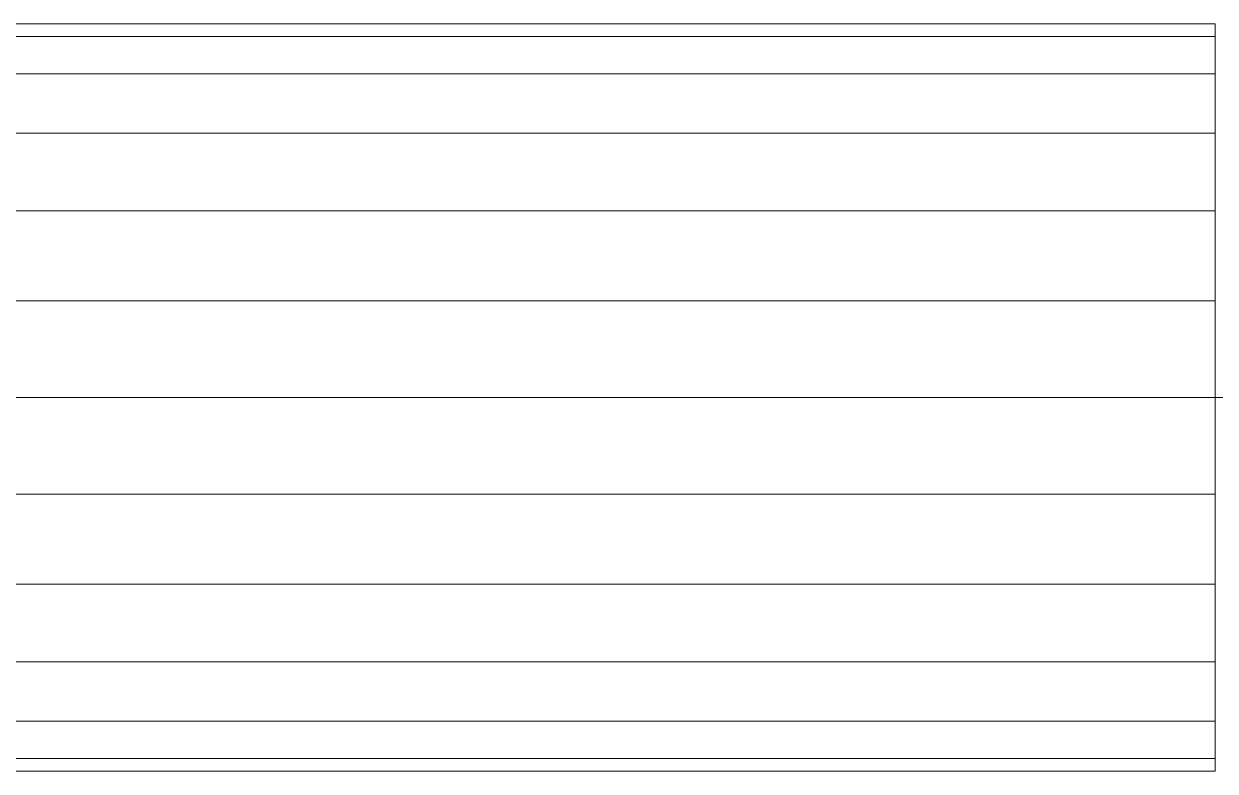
# Model space of a CAD drawing. Header units: inches. Extents: x -3326 to -59, y 8 to 1043.
# Drawn here: x -2899.577 to -2894.992, y 270.562 to 273.438 of the extents above; entities that cross this region are included whole.
import ezdxf

# ---------------------------------------------------------------- set-up
doc = ezdxf.new("R2010")
doc.units = ezdxf.units.IN
doc.header["$MEASUREMENT"] = 0
doc.layers.add('F-SPRN', color=10, linetype='Continuous', lineweight=9)

msp = doc.modelspace()

# ---------------------------------------------------------------- linework, layer by layer
at = {"layer": 'F-SPRN', "color": 1}
for p, q in [((-2894.9921, 272, 964), (-2981.0079, 272, 964)), ((-2894.9921, 272, 964), (-2981.0079, 272, 964)), ((-2889.0079, 272, 964), (-2894.9921, 272, 964))]:
    msp.add_line(p, q, dxfattribs=at)

# ---------------------------------------------------------------- meshes
mesh = msp.add_polyface(dxfattribs=at)
corners = [(-2894.9921, 272, 965.4375), (-2894.9921, 272.3721, 965.3885), (-2894.9921, 272.7187, 965.2449), (-2894.9921, 273.0165, 965.0164), (-2894.9921, 273.2449, 964.7187), (-2894.9921, 273.3885, 964.372), (-2894.9921, 273.4375, 964), (-2981.0079, 273.4375, 964), (-2981.0079, 273.3885, 964.372), (-2981.0079, 273.2449, 964.7187), (-2981.0079, 273.0165, 965.0164), (-2981.0079, 272.7187, 965.2449), (-2981.0079, 272.3721, 965.3885), (-2981.0079, 272, 965.4375)]
mesh.append_faces([[corners[k] for k in face] for face in [(8, 9, 4, 5), (3, 4, 9, 10), (11, 12, 1, 2), (2, 3, 10, 11)]], dxfattribs={"vtx1": -1, "vtx3": -1, "color": 1})
mesh.append_faces([[corners[k] for k in face] for face in [(6, 7, 8, 5)]], dxfattribs={"vtx2": -1, "color": 1})
mesh.append_faces([[corners[k] for k in face] for face in [(12, 13, 0, 1)]], dxfattribs={"vtx3": -1, "color": 1})
mesh = msp.add_polyface(dxfattribs=at)
corners = [(-2894.9921, 273.4375, 964), (-2894.9921, 273.3885, 963.628), (-2894.9921, 273.2449, 963.2812), (-2894.9921, 273.0165, 962.9835), (-2894.9921, 272.7187, 962.7551), (-2894.9921, 272.3721, 962.6115), (-2894.9921, 272, 962.5625), (-2981.0079, 272, 962.5625), (-2981.0079, 272.3721, 962.6115), (-2981.0079, 272.7187, 962.7551), (-2981.0079, 273.0165, 962.9835), (-2981.0079, 273.2449, 963.2812), (-2981.0079, 273.3885, 963.628), (-2981.0079, 273.4375, 964)]
mesh.append_faces([[corners[k] for k in face] for face in [(7, 8, 5, 6)]], dxfattribs={"vtx1": -1, "color": 1})
mesh.append_faces([[corners[k] for k in face] for face in [(8, 9, 4, 5), (3, 4, 9, 10), (11, 12, 1, 2), (2, 3, 10, 11)]], dxfattribs={"vtx1": -1, "vtx3": -1, "color": 1})
mesh.append_faces([[corners[k] for k in face] for face in [(12, 13, 0, 1)]], dxfattribs={"vtx3": -1, "color": 1})
mesh = msp.add_polyface(dxfattribs=at)
corners = [(-2894.9921, 273.4375, 964), (-2894.9921, 273.3885, 964.372), (-2894.9921, 273.2449, 964.7187), (-2894.9921, 273.0165, 965.0164), (-2894.9921, 272.7187, 965.2449), (-2894.9921, 272.3721, 965.3885), (-2894.9921, 272, 965.4375), (-2894.9921, 271.6279, 965.3885), (-2894.9921, 271.2813, 965.2449), (-2894.9921, 270.9835, 965.0164), (-2894.9921, 270.7551, 964.7187), (-2894.9921, 270.6115, 964.372), (-2894.9921, 270.5625, 964), (-2894.9921, 270.6115, 963.628), (-2894.9921, 270.7551, 963.2812), (-2894.9921, 270.9835, 962.9835), (-2894.9921, 271.2813, 962.7551), (-2894.9921, 271.6279, 962.6115), (-2894.9921, 272, 962.5625), (-2894.9921, 272.3721, 962.6115), (-2894.9921, 272.7187, 962.7551), (-2894.9921, 273.0165, 962.9835), (-2894.9921, 273.2449, 963.2812), (-2894.9921, 273.3885, 963.628)]
mesh.append_faces([[corners[k] for k in face] for face in [(13, 16, 10, 11)]], dxfattribs={"vtx0": -1, "vtx1": -1, "vtx3": -1, "color": 1})
mesh.append_faces([[corners[k] for k in face] for face in [(20, 4, 5), (8, 16, 17, 7)]], dxfattribs={"vtx0": -1, "vtx2": -1, "color": 1})
mesh.append_faces([[corners[k] for k in face] for face in [(21, 22, 20), (12, 13, 11)]], dxfattribs={"vtx1": -1, "color": 1})
mesh.append_faces([[corners[k] for k in face] for face in [(22, 23, 2, 20), (19, 20, 5, 17)]], dxfattribs={"vtx1": -1, "vtx2": -1, "vtx3": -1, "color": 1})
mesh.append_faces([[corners[k] for k in face] for face in [(17, 18, 19), (14, 15, 16, 13)]], dxfattribs={"vtx2": -1, "color": 1})
mesh.append_faces([[corners[k] for k in face] for face in [(2, 3, 4, 20), (5, 6, 7, 17), (8, 9, 10, 16)]], dxfattribs={"vtx2": -1, "vtx3": -1, "color": 1})
mesh.append_faces([[corners[k] for k in face] for face in [(23, 0, 1, 2)]], dxfattribs={"vtx3": -1, "color": 1})
mesh = msp.add_polyface(dxfattribs=at)
corners = [(-2894.9921, 270.5625, 964), (-2894.9921, 270.6115, 964.372), (-2894.9921, 270.7551, 964.7187), (-2894.9921, 270.9835, 965.0164), (-2894.9921, 271.2813, 965.2449), (-2894.9921, 271.6279, 965.3885), (-2894.9921, 272, 965.4375), (-2981.0079, 272, 965.4375), (-2981.0079, 271.6279, 965.3885), (-2981.0079, 271.2813, 965.2449), (-2981.0079, 270.9835, 965.0164), (-2981.0079, 270.7551, 964.7187), (-2981.0079, 270.6115, 964.372), (-2981.0079, 270.5625, 964)]
mesh.append_faces([[corners[k] for k in face] for face in [(7, 8, 5, 6)]], dxfattribs={"vtx1": -1, "color": 1})
mesh.append_faces([[corners[k] for k in face] for face in [(8, 9, 4, 5), (3, 4, 9, 10), (11, 12, 1, 2), (2, 3, 10, 11)]], dxfattribs={"vtx1": -1, "vtx3": -1, "color": 1})
mesh.append_faces([[corners[k] for k in face] for face in [(12, 13, 0, 1)]], dxfattribs={"vtx3": -1, "color": 1})
mesh = msp.add_polyface(dxfattribs=at)
corners = [(-2894.9921, 272, 962.5625), (-2894.9921, 271.6279, 962.6115), (-2894.9921, 271.2813, 962.7551), (-2894.9921, 270.9835, 962.9835), (-2894.9921, 270.7551, 963.2812), (-2894.9921, 270.6115, 963.628), (-2894.9921, 270.5625, 964), (-2981.0079, 270.5625, 964), (-2981.0079, 270.6115, 963.628), (-2981.0079, 270.7551, 963.2812), (-2981.0079, 270.9835, 962.9835), (-2981.0079, 271.2813, 962.7551), (-2981.0079, 271.6279, 962.6115), (-2981.0079, 272, 962.5625)]
mesh.append_faces([[corners[k] for k in face] for face in [(7, 8, 5, 6)]], dxfattribs={"vtx1": -1, "color": 1})
mesh.append_faces([[corners[k] for k in face] for face in [(8, 9, 4, 5), (3, 4, 9, 10), (11, 12, 1, 2), (2, 3, 10, 11)]], dxfattribs={"vtx1": -1, "vtx3": -1, "color": 1})
mesh.append_faces([[corners[k] for k in face] for face in [(12, 13, 0, 1)]], dxfattribs={"vtx3": -1, "color": 1})

doc.saveas('drawing.dxf')
